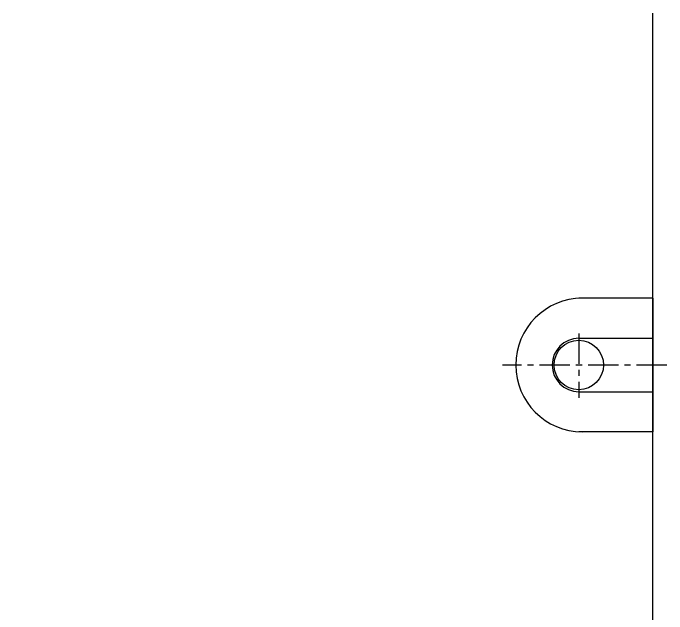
# Model space of a CAD drawing. Extents: x 3571 to 9666, y -561 to 1991.
# Drawn here: x 8430 to 8970, y 315 to 810 of the extents above; entities that cross this region are included whole.
import ezdxf

# ---------------------------------------------------------------- set-up
doc = ezdxf.new("R2010")
doc.units = 0
doc.header["$LTSCALE"] = 20
doc.header["$MEASUREMENT"] = 0
doc.linetypes.add('CENTER', pattern=[2, 1.25, -0.25, 0.25, -0.25])
for name, color, linetype in [('1', 7, 'CONTINUOUS'), ('4', 4, 'CONTINUOUS'), ('6', 6, 'CONTINUOUS')]:
    doc.layers.add(name, color=color, linetype=linetype)

msp = doc.modelspace()

# ---------------------------------------------------------------- linework, layer by layer
at = {"layer": '1', "color": 1, "linetype": 'CENTER'}
for p, q in [((8897, 546.48), (8897, 493.47)), ((8969.68, 520.41), (8834.15, 520.41))]:
    msp.add_line(p, q, dxfattribs=at)
at = {"layer": '4'}
for p, q in [((8958, 575.41), (8897, 575.41)), ((8958, 575.41), (8958, 465.41)), ((8897, 542.41), (8958, 542.41)), ((8897, 498.41), (8958, 498.41)), ((8958, 465.41), (8897, 465.41))]:
    msp.add_line(p, q, dxfattribs=at)
msp.add_circle((8897, 520.41), 20.38, dxfattribs=at)
for centre, radius in [((8900, 520.41), 55), ((8897, 520.41), 22)]:
    msp.add_arc(centre, radius, 90, 270, dxfattribs=at)
at = {"layer": '6'}
msp.add_lwpolyline([(8430.44, -189.59), (8958, -189.59), (8958, 810.41)], dxfattribs=at)

doc.saveas('drawing.dxf')
